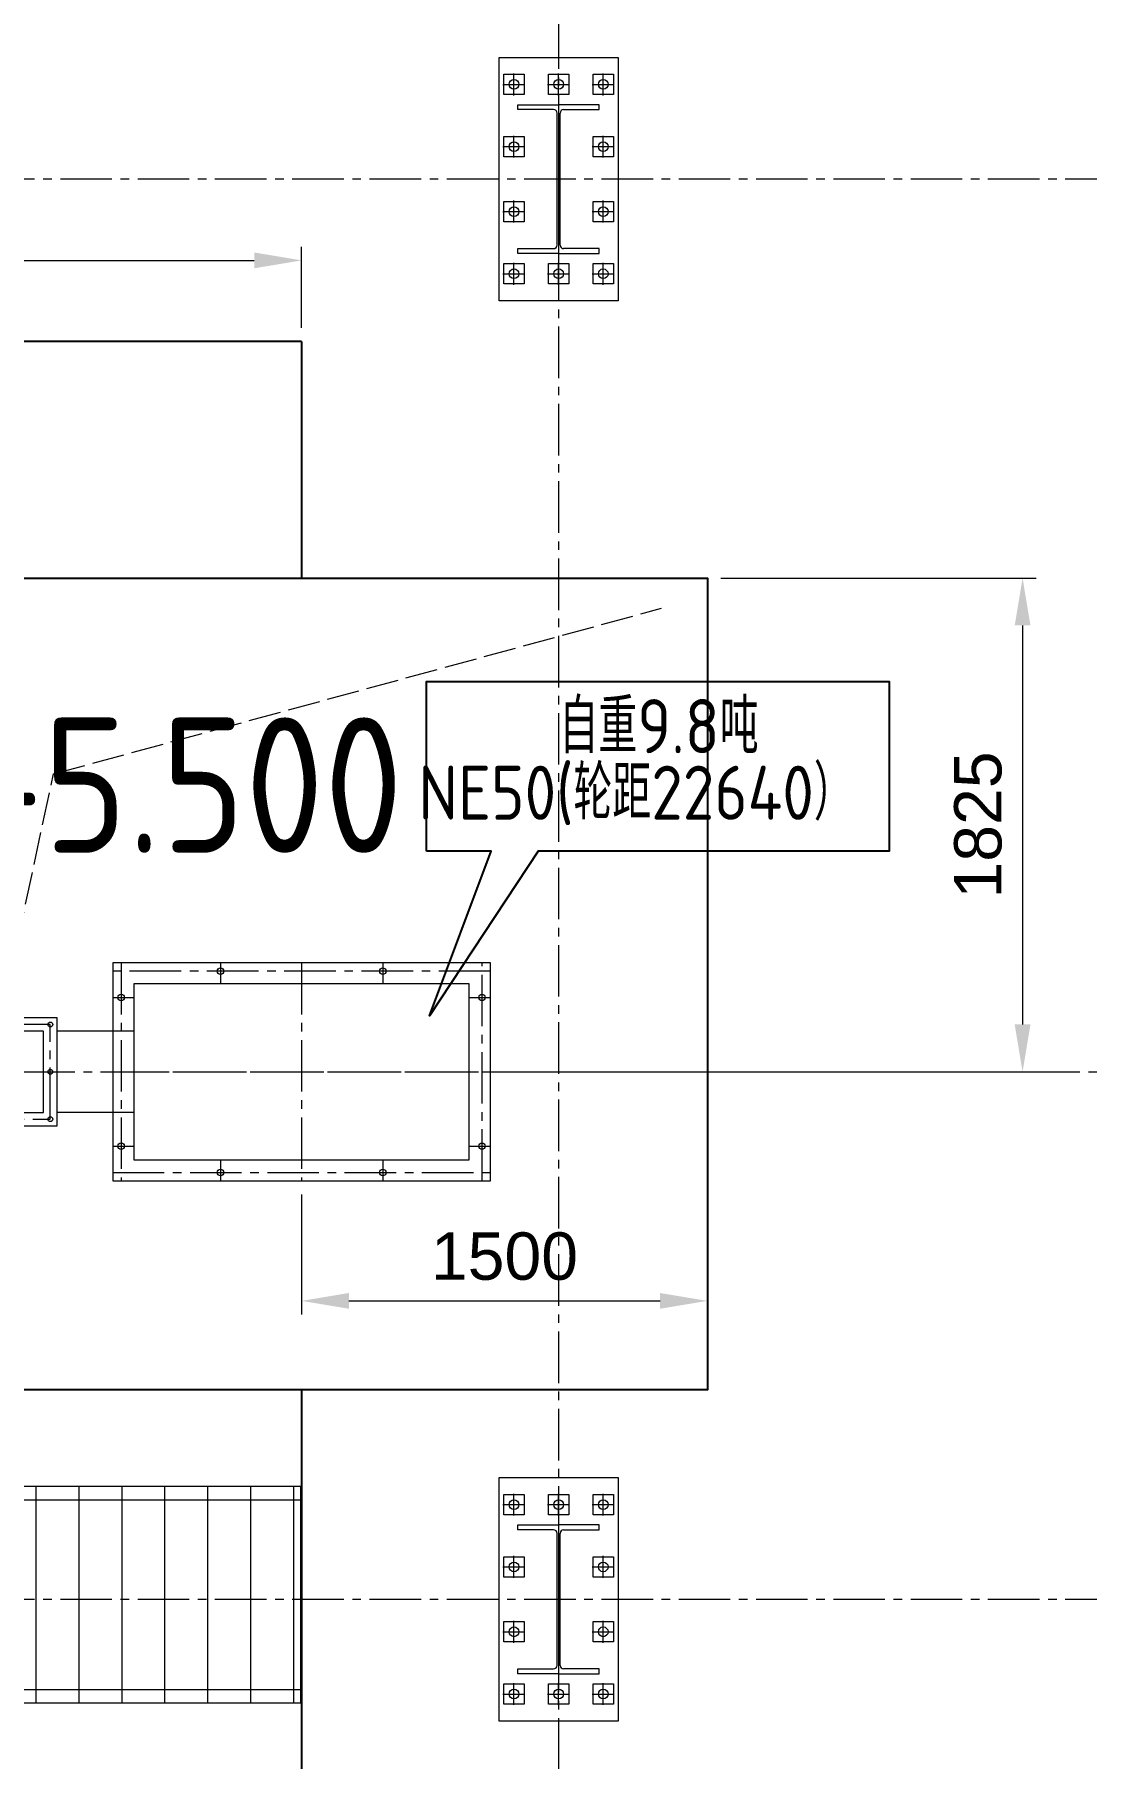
# Model space of a CAD drawing. Header units: millimetres. Extents: x 163705 to 1616509, y 81827 to 302547.
# Drawn here: x 470050 to 473939, y 147721 to 154094 of the extents above; entities that cross this region are included whole.
import ezdxf
from ezdxf.enums import TextEntityAlignment as Align

# ---------------------------------------------------------------- set-up
doc = ezdxf.new("R2010")
doc.units = ezdxf.units.MM
doc.header["$LTSCALE"] = 10
doc.linetypes.add('ACAD_ISO02W100', pattern=[15, 12, -3])
doc.linetypes.add('CENTER2', pattern=[28.575, 19.05, -3.175, 3.175, -3.175])
for name, color, linetype, lineweight in [('1-中心线', 1, 'CENTER2', 0), ('1-护栏', 4, 'Continuous', 18), ('1-文本', 4, 'Continuous', 0), ('1-标注', 3, 'Continuous', 0), ('1-虚线', 8, 'ACAD_ISO02W100', 0), ('1-设备轮廓', 2, 'Continuous', 18), ('1-钢构', 6, 'Continuous', 0)]:
    doc.layers.add(name, color=color, linetype=linetype, lineweight=lineweight)
doc.styles.add('HZ', font='gbenor.shx', dxfattribs={"bigfont": 'gbcbig.shx'})
doc.styles.get("Standard").update_dxf_attribs({"font": 'arial.ttf'})
doc.dimstyles.new('AM_GB50$0', dxfattribs={"dimscale": 50, "dimtxt": 3.5, "dimasz": 3.5, "dimexe": 1, "dimexo": 1, "dimgap": 1.5, "dimtad": 1, "dimdsep": 46, "dimtxsty": 'Standard', "dimcen": 0, "dimclrd": 256, "dimclre": 256, "dimclrt": 2, "dimadec": 0, "dimazin": 2, "dimtp": 0.1, "dimtm": 0.1, "dimtfac": 0.71, "dimtdec": 3, "dimtmove": 0, "dimatfit": 3, "dimfxl": 0, "dimlwd": -1, "dimlwe": -1, "dimarcsym": 0})

# ---------------------------------------------------------------- blocks, each defined once
blk = doc.blocks.new('G$CFEC4C302')
for p, q in [((55, 759.5), (55, 840.5)), ((220, 759.5), (220, 840.5)), ((385, 759.5), (385, 840.5)), ((14.5, 800), (95.5, 800)), ((179.5, 800), (260.5, 800)), ((344.5, 800), (425.5, 800)), ((70, 707), (70, 725)), ((70, 725), (220, 725)), ((201.5, 707), (70, 707)), ((220, 728), (220, 172)), ((370, 725), (220, 725)), ((238.5, 707), (370, 707)), ((370, 707), (370, 725)), ((214.5, 206), (214.5, 694)), ((225.5, 206), (225.5, 694)), ((55, 529.5), (55, 610.5)), ((385, 529.5), (385, 610.5)), ((14.5, 570), (95.5, 570)), ((344.5, 570), (425.5, 570)), ((14.5, 330), (95.5, 330)), ((55, 289.5), (55, 370.5)), ((344.5, 330), (425.5, 330)), ((385, 289.5), (385, 370.5)), ((70, 175), (70, 193)), ((70, 193), (201.5, 193)), ((370, 193), (238.5, 193)), ((370, 175), (370, 193)), ((55, 59.5), (55, 140.5)), ((220, 175), (70, 175)), ((220, 175), (370, 175)), ((220, 59.5), (220, 140.5)), ((385, 59.5), (385, 140.5)), ((14.5, 100), (95.5, 100)), ((179.5, 100), (260.5, 100)), ((344.5, 100), (425.5, 100))]:
    blk.add_line(p, q)
for points in [[(0, 0), (0, 900), (440, 900), (440, 0)], [(17.5, 762.5), (17.5, 837.5), (92.5, 837.5), (92.5, 762.5)], [(182.5, 762.5), (182.5, 837.5), (257.5, 837.5), (257.5, 762.5)], [(347.5, 762.5), (347.5, 837.5), (422.5, 837.5), (422.5, 762.5)], [(17.5, 532.5), (17.5, 607.5), (92.5, 607.5), (92.5, 532.5)], [(347.5, 532.5), (347.5, 607.5), (422.5, 607.5), (422.5, 532.5)], [(17.5, 292.5), (17.5, 367.5), (92.5, 367.5), (92.5, 292.5)], [(347.5, 292.5), (347.5, 367.5), (422.5, 367.5), (422.5, 292.5)], [(17.5, 62.5), (17.5, 137.5), (92.5, 137.5), (92.5, 62.5)], [(182.5, 62.5), (182.5, 137.5), (257.5, 137.5), (257.5, 62.5)], [(347.5, 62.5), (347.5, 137.5), (422.5, 137.5), (422.5, 62.5)]]:
    blk.add_lwpolyline(points, close=True)
for centre in [(55, 800), (220, 800), (385, 800), (55, 570), (385, 570), (55, 330), (385, 330), (55, 100), (220, 100), (385, 100)]:
    blk.add_circle(centre, 18)
for centre, start, end in [((201.5, 694), 0, 90), ((238.5, 694), 90, 180), ((201.5, 206), 270, 0), ((238.5, 206), 180, 270)]:
    blk.add_arc(centre, 13, start, end)
blk.add_text('HC_SUPERPART', height=0.001).set_placement((220, 175))
blk = doc.blocks.new('NE50-底座')
for p, q in [((2001.9, 806), (605.9, 806)), ((605.9, 806), (605.9, 0)), ((2001.9, 0), (2001.9, 806)), ((0, 603), (0, 203)), ((683.9, 553), (400, 553)), ((683.9, 253), (400, 253)), ((605.9, 0), (2001.9, 0))]:
    blk.add_line(p, q)
for points in [[(683.9, 78), (1923.9, 78), (1923.9, 728), (683.9, 728)], [(0, 203), (400, 203), (400, 603), (0, 603)], [(50, 253), (350, 253), (350, 553), (50, 553)]]:
    blk.add_lwpolyline(points, close=True)
for centre, radius in [((1003.9, 775), 12), ((1603.9, 775), 12), ((636.9, 678), 12), ((1970.9, 678), 12), ((25, 578), 9), ((200, 578), 9), ((375, 578), 9), ((25, 403), 9), ((375, 403), 9), ((25, 228), 9), ((200, 228), 9), ((375, 228), 9), ((636.9, 128), 12), ((1970.9, 128), 12), ((1003.9, 31), 12), ((1603.9, 31), 12)]:
    blk.add_circle(centre, radius)
at = {"layer": '1-中心线'}
for p, q in [((2001.9, 775), (605.9, 775)), ((636.9, 806), (636.9, 0)), ((1003.9, 806), (1003.9, 728)), ((1303.9, 806), (1303.9, 0)), ((1603.9, 806), (1603.9, 728)), ((1970.9, 0), (1970.9, 806)), ((605.9, 678), (683.9, 678)), ((1923.9, 678), (2001.9, 678)), ((605.9, 403), (2001.9, 403)), ((605.9, 128), (683.9, 128)), ((1923.9, 128), (2001.9, 128)), ((1003.9, 78), (1003.9, 0)), ((1603.9, 78), (1603.9, 0)), ((605.9, 31), (2001.9, 31))]:
    blk.add_line(p, q, dxfattribs=at)
at = {"layer": '1-中心线', "ltscale": 5}
for p, q in [((200, 203), (200, 603)), ((0, 403), (400, 403))]:
    blk.add_line(p, q, dxfattribs=at)
at = {"layer": '1-中心线'}
blk.add_lwpolyline([(25, 228), (375, 228), (375, 578), (25, 578)], close=True, dxfattribs=at)
blk = doc.blocks.new('*D933')
at = {"layer": '1-标注', "transparency": 16777216}
for p, q in [((472586.9, 152084.6), (473752.3, 152084.6)), ((473702.3, 151909.6), (473702.3, 150434.6)), ((471784.9, 150259.6), (473752.3, 150259.6))]:
    blk.add_line(p, q, dxfattribs=at)
for points in [[(473673.1, 151909.6), (473731.4, 151909.6), (473702.3, 152084.6)], [(473673.1, 150434.6), (473731.4, 150434.6), (473702.3, 150259.6)]]:
    blk.add_solid(points, dxfattribs=at)
at = {"layer": 'Defpoints', "transparency": 16777216}
for p in [(472536.9, 152084.6), (471734.9, 150259.6), (473702.3, 150259.6)]:
    blk.add_point(p, dxfattribs=at)
at = {"layer": '1-标注', "transparency": 16777216, "insert": (473537.9, 151172.1), "char_height": 175, "attachment_point": 5, "rotation": 90}
blk.add_mtext('1825', dxfattribs=at)
blk = doc.blocks.new('*D934')
at = {"layer": '1-标注', "transparency": 16777216}
for p, q in [((471036.9, 149806.6), (471036.9, 149362.9)), ((472536.9, 149806.6), (472536.9, 149362.9)), ((471211.9, 149412.9), (472361.9, 149412.9))]:
    blk.add_line(p, q, dxfattribs=at)
for points in [[(471211.9, 149442.1), (471211.9, 149383.8), (471036.9, 149412.9)], [(472361.9, 149442.1), (472361.9, 149383.8), (472536.9, 149412.9)]]:
    blk.add_solid(points, dxfattribs=at)
at = {"layer": 'Defpoints', "transparency": 16777216}
for p in [(471036.9, 149856.6), (472536.9, 149856.6), (472536.9, 149412.9)]:
    blk.add_point(p, dxfattribs=at)
at = {"layer": '1-标注', "transparency": 16777216, "insert": (471786.9, 149577.3), "char_height": 175, "attachment_point": 5}
blk.add_mtext('1500', dxfattribs=at)
blk = doc.blocks.new('*D935')
at = {"layer": '1-标注', "linetype": 'ByBlock', "transparency": 16777216}
for p, q in [((467280.3, 150303.4), (467280.3, 153309.2)), ((471036.9, 153009.6), (471036.9, 153309.2)), ((467455.3, 153259.2), (470861.9, 153259.2))]:
    blk.add_line(p, q, dxfattribs=at)
at = {"layer": '1-标注', "transparency": 16777216}
for points in [[(467455.3, 153288.4), (467455.3, 153230), (467280.3, 153259.2)], [(470861.9, 153288.4), (470861.9, 153230), (471036.9, 153259.2)]]:
    blk.add_solid(points, dxfattribs=at)
at = {"layer": 'Defpoints', "color": 0, "transparency": 16777216}
for p in [(471036.9, 153259.2), (471036.9, 152959.6), (467280.3, 150253.4)]:
    blk.add_point(p, dxfattribs=at)
at = {"layer": '1-标注', "color": 2, "transparency": 16777216, "insert": (469158.6, 153423.6), "char_height": 175, "attachment_point": 5}
blk.add_mtext('3756.64', dxfattribs=at)
blk = doc.blocks.new('*U487')
at = {"layer": '1-护栏'}
h = blk.add_hatch(dxfattribs=at)
h.set_pattern_fill('ANSI31', color=256, scale=50, angle=315)
h.set_pattern_definition([(0, (-900, 161.77), (4e-14, 158.75), [])])
h.paths.add_polyline_path([(800, 0), (0, 0), (0, 3000), (800, 3000)])
for p, q in [((50, 3000), (50, 0)), ((750, 3000), (750, 0))]:
    blk.add_line(p, q, dxfattribs=at)
at = {"layer": '1-钢构'}
blk.add_lwpolyline([(800, 0), (0, 0), (0, 3000), (800, 3000)], close=True, dxfattribs=at)

msp = doc.modelspace()

# ---------------------------------------------------------------- linework, layer by layer
for p, q in [((471036.946, 152959.632), (464436.946, 152959.632)), ((471036.946, 152959.632), (471036.946, 152084.632)), ((471036.946, 149084.632), (471036.946, 147534.632))]:
    msp.add_line(p, q)
msp.add_lwpolyline([(469536.946, 149084.632), (469536.946, 152084.632), (472536.946, 152084.632), (472536.946, 149084.632)], close=True)
at = {"elevation": -44186.436}
msp.add_lwpolyline([(471498.818, 151075.23), (471498.818, 151702.256), (473209.006, 151702.256), (473209.006, 151075.23), (471912.025, 151075.23), (471509.514, 150466.01), (471738.043, 151075.23), (471498.818, 151075.23)], dxfattribs=at)
at = {"layer": '1-中心线'}
for p, q in [((471986.946, 161586.876), (471986.946, 141059.499)), ((482337.295, 153559.632), (455720.795, 153559.632)), ((455720.795, 150259.632), (534337.221, 150259.632)), ((482337.295, 148309.632), (455720.795, 148309.632))]:
    msp.add_line(p, q, dxfattribs=at)
at = {"layer": '1-虚线'}
msp.add_lwpolyline([(469671.446, 149266.253), (470119.95, 151361.03), (472367.745, 151973.106)], dxfattribs=at)

# ---------------------------------------------------------------- block references
at = {"xscale": -1, "rotation": 90}
msp.add_blockref('*U487', (471033.78, 148726.918), dxfattribs=at)
at = {"layer": '1-设备轮廓'}
msp.add_blockref('NE50-底座', (469732.998, 149856.632), dxfattribs=at)
at = {"layer": '1-钢构'}
for p in [(471766.946, 153109.632), (471766.946, 147859.632)]:
    msp.add_blockref('G$CFEC4C302', p, dxfattribs=at)

# ---------------------------------------------------------------- texts
at = {"layer": '1-文本', "style": 'HZ'}
msp.add_text('自重9.8吨', height=200, dxfattribs=at).set_placement((471989.974, 151437.451))
msp.add_text('NE50(轮距22640）', height=200, dxfattribs=at).set_placement((473074.623, 151191.253, -44186.436), align=Align.RIGHT)
at = {"layer": '1-设备轮廓', "insert": (469792.604, 151569.619), "char_height": 500, "width": 950.69162, "attachment_point": 1, "style": 'HZ'}
msp.add_mtext('-5.500', dxfattribs=at)

# ---------------------------------------------------------------- dimensions: what is measured, and where the dimension line sits
at = {"layer": '1-标注'}
for base, p1, p2, picture, middle in [((471036.9457, 153259.1895), (467280.301, 150253.4419), (471036.9457, 152959.6317), '*D935', (469158.6233, 153423.5995)), ((472536.946, 149412.933), (471036.946, 149856.632), (472536.946, 149856.632), '*D934', (471786.946, 149577.284))]:
    dim = msp.add_linear_dim(base=base, p1=p1, p2=p2, dimstyle='AM_GB50$0', override={"dimtmove": 1}, dxfattribs=at)
    dim.commit()
    dim.dimension.update_dxf_attribs({"geometry": picture, "text_midpoint": middle})
dim = msp.add_linear_dim(base=(473702.255, 150259.632), p1=(472536.946, 152084.632), p2=(471734.946, 150259.632), angle=90, dimstyle='AM_GB50$0', override={"dimtmove": 1}, dxfattribs=at)
dim.commit()
dim.dimension.update_dxf_attribs({"geometry": '*D933', "text_midpoint": (473537.905, 151172.132)})

doc.saveas('drawing.dxf')
